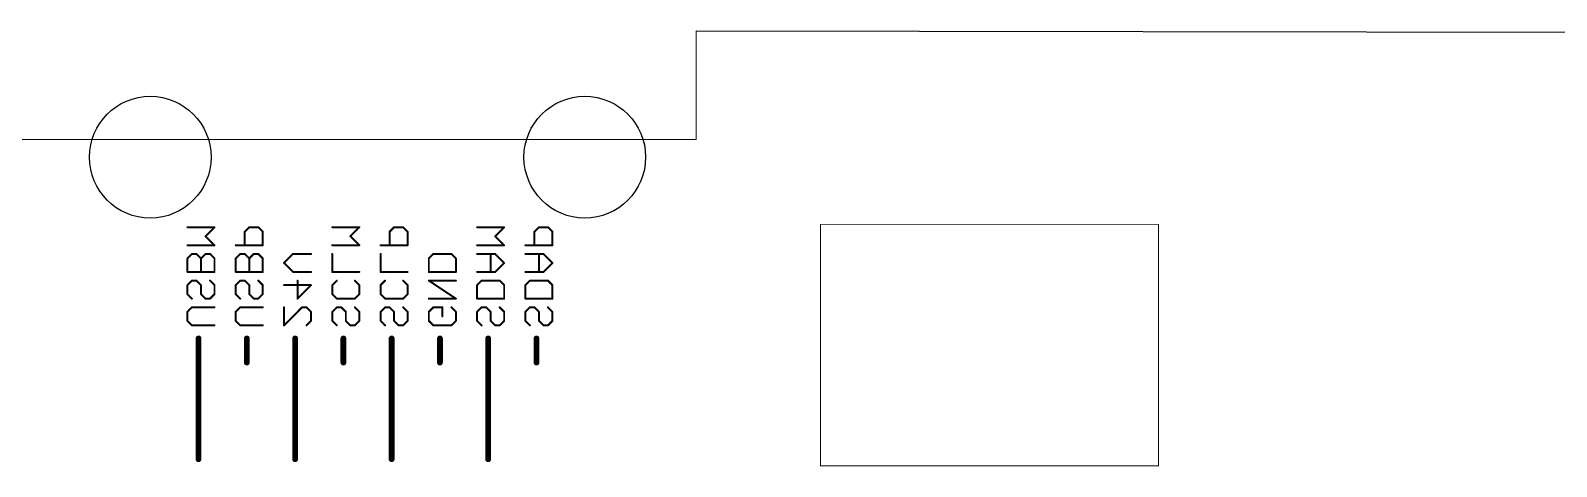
# Model space of a CAD drawing. Extents: x 0 to 11.5, y 0 to 11.2.
# Drawn here: x 6.791 to 8.371, y 10.762 to 11.213 of the extents above; entities that cross this region are included whole.
import ezdxf

# ---------------------------------------------------------------- set-up
doc = ezdxf.new("R2010")
doc.units = 0
doc.layers.add('20', color=53, linetype='CONTINUOUS')
doc.layers.add('22', color=253, linetype='CONTINUOUS')

msp = doc.modelspace()

# ---------------------------------------------------------------- linework, layer by layer
at = {"layer": '20'}
msp.add_line((8.847519, 11.21), (7.479865, 11.212234), dxfattribs=at)
at = {"layer": '20', "const_width": 0.000984}
for points in [[(7.479865, 11.212234), (7.479865, 11.1)], [(7.479865, 11.1), (5.969397, 11.1)], [(7.608784, 11.012234), (7.608784, 10.762234)], [(7.608784, 11.012234), (7.958784, 11.012234)], [(7.958784, 11.012234), (7.958784, 10.762234)], [(7.608784, 10.762234), (7.958784, 10.762234)]]:
    msp.add_lwpolyline(points, dxfattribs=at)
at = {"layer": '20', "const_width": 0.000492}
for points in [[(7.480111, 11.212234, 1), (7.479619, 11.212234)], [(7.479619, 11.1, 1), (7.480111, 11.1)], [(7.479865, 11.099754, 1), (7.479865, 11.100246)], [(7.60903, 11.012234, 1), (7.608538, 11.012234)], [(7.608784, 11.01248, 1), (7.608784, 11.011988)], [(7.95903, 11.012234, 1), (7.958538, 11.012234)], [(7.958784, 11.011988, 1), (7.958784, 11.01248)], [(7.608784, 10.76248, 1), (7.608784, 10.761988)], [(7.608538, 10.762234, 1), (7.60903, 10.762234)], [(7.958538, 10.762234, 1), (7.95903, 10.762234)], [(7.958784, 10.761988, 1), (7.958784, 10.76248)]]:
    msp.add_lwpolyline(points, format="xyb", dxfattribs=at)
at = {"layer": '20'}
for centre in [(6.9146, 11.0817), (7.3646, 11.0817)]:
    msp.add_circle(centre, 0.062992, dxfattribs=at)
at = {"layer": '22'}
for points, const_width in [([(6.981124, 11.009253), (6.9531, 11.009253)], 0.002), ([(6.971782, 10.999912), (6.981124, 11.009253)], 0.002), ([(6.981124, 10.990571), (6.971782, 10.999912)], 0.002), ([(7.017112, 11.009253), (7.012441, 11.004583)], 0.002), ([(7.012441, 11.004583), (7.012441, 10.990571)], 0.002), ([(7.026453, 11.009253), (7.017112, 11.009253)], 0.002), ([(7.031124, 11.004583), (7.026453, 11.009253)], 0.002), ([(7.031124, 10.990571), (7.031124, 11.004583)], 0.002), ([(7.131124, 11.009253), (7.1031, 11.009253)], 0.002), ([(7.121782, 10.999912), (7.131124, 11.009253)], 0.002), ([(7.131124, 10.990571), (7.121782, 10.999912)], 0.002), ([(7.167112, 11.009253), (7.162441, 11.004583)], 0.002), ([(7.162441, 11.004583), (7.162441, 10.990571)], 0.002), ([(7.176453, 11.009253), (7.167112, 11.009253)], 0.002), ([(7.181124, 11.004583), (7.176453, 11.009253)], 0.002), ([(7.181124, 10.990571), (7.181124, 11.004583)], 0.002), ([(7.281124, 11.009253), (7.2531, 11.009253)], 0.002), ([(7.271782, 10.999912), (7.281124, 11.009253)], 0.002), ([(7.281124, 10.990571), (7.271782, 10.999912)], 0.002), ([(7.317112, 11.009253), (7.312441, 11.004583)], 0.002), ([(7.312441, 11.004583), (7.312441, 10.990571)], 0.002), ([(7.326453, 11.009253), (7.317112, 11.009253)], 0.002), ([(7.331124, 11.004583), (7.326453, 11.009253)], 0.002), ([(7.331124, 10.990571), (7.331124, 11.004583)], 0.002), ([(6.9531, 10.990571), (6.981124, 10.990571)], 0.002), ([(7.0031, 10.990571), (7.031124, 10.990571)], 0.002), ([(7.1031, 10.990571), (7.131124, 10.990571)], 0.002), ([(7.1531, 10.990571), (7.181124, 10.990571)], 0.002), ([(7.2531, 10.990571), (7.281124, 10.990571)], 0.002), ([(7.3031, 10.990571), (7.331124, 10.990571)], 0.002), ([(6.957771, 10.98163), (6.9531, 10.976959)], 0.002), ([(6.9531, 10.976959), (6.9531, 10.962947)], 0.002), ([(6.962441, 10.98163), (6.957771, 10.98163)], 0.002), ([(6.967112, 10.976959), (6.962441, 10.98163)], 0.002), ([(6.971782, 10.98163), (6.967112, 10.976959)], 0.002), ([(6.967112, 10.962947), (6.967112, 10.976959)], 0.002), ([(6.976453, 10.98163), (6.971782, 10.98163)], 0.002), ([(6.981124, 10.976959), (6.976453, 10.98163)], 0.002), ([(6.981124, 10.962947), (6.981124, 10.976959)], 0.002), ([(7.007771, 10.98163), (7.0031, 10.976959)], 0.002), ([(7.0031, 10.976959), (7.0031, 10.962947)], 0.002), ([(7.012441, 10.98163), (7.007771, 10.98163)], 0.002), ([(7.017112, 10.976959), (7.012441, 10.98163)], 0.002), ([(7.021782, 10.98163), (7.017112, 10.976959)], 0.002), ([(7.017112, 10.962947), (7.017112, 10.976959)], 0.002), ([(7.026453, 10.98163), (7.021782, 10.98163)], 0.002), ([(7.031124, 10.976959), (7.026453, 10.98163)], 0.002), ([(7.031124, 10.962947), (7.031124, 10.976959)], 0.002), ([(7.0531, 10.972288), (7.062441, 10.98163)], 0.002), ([(7.062441, 10.962947), (7.0531, 10.972288)], 0.002), ([(7.062441, 10.98163), (7.081124, 10.98163)], 0.002), ([(7.1031, 10.962947), (7.1031, 10.98163)], 0.002), ([(7.1531, 10.962947), (7.1531, 10.98163)], 0.002), ([(7.2031, 10.976959), (7.207771, 10.98163)], 0.002), ([(7.2031, 10.962947), (7.2031, 10.976959)], 0.002), ([(7.207771, 10.98163), (7.226453, 10.98163)], 0.002), ([(7.226453, 10.98163), (7.231124, 10.976959)], 0.002), ([(7.231124, 10.976959), (7.231124, 10.962947)], 0.002), ([(7.271782, 10.98163), (7.2531, 10.98163)], 0.002), ([(7.267112, 10.962947), (7.267112, 10.98163)], 0.002), ([(7.281124, 10.972288), (7.271782, 10.98163)], 0.002), ([(7.271782, 10.962947), (7.281124, 10.972288)], 0.002), ([(7.321782, 10.98163), (7.3031, 10.98163)], 0.002), ([(7.317112, 10.962947), (7.317112, 10.98163)], 0.002), ([(7.331124, 10.972288), (7.321782, 10.98163)], 0.002), ([(7.321782, 10.962947), (7.331124, 10.972288)], 0.002), ([(6.9531, 10.962947), (6.981124, 10.962947)], 0.002), ([(6.957771, 10.954006), (6.9531, 10.949336)], 0.002), ([(6.962441, 10.954006), (6.957771, 10.954006)], 0.002), ([(6.967112, 10.949336), (6.962441, 10.954006)], 0.002), ([(6.976453, 10.954006), (6.981124, 10.949336)], 0.002), ([(7.0031, 10.962947), (7.031124, 10.962947)], 0.002), ([(7.007771, 10.954006), (7.0031, 10.949336)], 0.002), ([(7.012441, 10.954006), (7.007771, 10.954006)], 0.002), ([(7.017112, 10.949336), (7.012441, 10.954006)], 0.002), ([(7.026453, 10.954006), (7.031124, 10.949336)], 0.002), ([(7.081124, 10.962947), (7.062441, 10.962947)], 0.002), ([(7.067112, 10.935324), (7.067112, 10.954006)], 0.002), ([(7.131124, 10.962947), (7.1031, 10.962947)], 0.002), ([(7.1031, 10.949336), (7.107771, 10.954006)], 0.002), ([(7.126453, 10.954006), (7.131124, 10.949336)], 0.002), ([(7.181124, 10.962947), (7.1531, 10.962947)], 0.002), ([(7.1531, 10.949336), (7.157771, 10.954006)], 0.002), ([(7.176453, 10.954006), (7.181124, 10.949336)], 0.002), ([(7.231124, 10.962947), (7.2031, 10.962947)], 0.002), ([(7.231124, 10.935324), (7.2031, 10.954006)], 0.002), ([(7.2031, 10.954006), (7.231124, 10.954006)], 0.002), ([(7.2531, 10.962947), (7.271782, 10.962947)], 0.002), ([(7.2531, 10.949336), (7.257771, 10.954006)], 0.002), ([(7.257771, 10.954006), (7.276453, 10.954006)], 0.002), ([(7.276453, 10.954006), (7.281124, 10.949336)], 0.002), ([(7.3031, 10.962947), (7.321782, 10.962947)], 0.002), ([(7.3031, 10.949336), (7.307771, 10.954006)], 0.002), ([(7.307771, 10.954006), (7.326453, 10.954006)], 0.002), ([(7.326453, 10.954006), (7.331124, 10.949336)], 0.002), ([(6.9531, 10.949336), (6.9531, 10.939994)], 0.002), ([(6.9531, 10.939994), (6.957771, 10.935324)], 0.002), ([(6.967112, 10.939994), (6.967112, 10.949336)], 0.002), ([(6.971782, 10.935324), (6.967112, 10.939994)], 0.002), ([(6.981124, 10.939994), (6.976453, 10.935324)], 0.002), ([(6.981124, 10.949336), (6.981124, 10.939994)], 0.002), ([(7.0031, 10.949336), (7.0031, 10.939994)], 0.002), ([(7.0031, 10.939994), (7.007771, 10.935324)], 0.002), ([(7.017112, 10.939994), (7.017112, 10.949336)], 0.002), ([(7.021782, 10.935324), (7.017112, 10.939994)], 0.002), ([(7.031124, 10.939994), (7.026453, 10.935324)], 0.002), ([(7.031124, 10.949336), (7.031124, 10.939994)], 0.002), ([(7.0531, 10.949336), (7.081124, 10.949336)], 0.002), ([(7.081124, 10.949336), (7.067112, 10.935324)], 0.002), ([(7.1031, 10.939994), (7.1031, 10.949336)], 0.002), ([(7.107771, 10.935324), (7.1031, 10.939994)], 0.002), ([(7.131124, 10.939994), (7.126453, 10.935324)], 0.002), ([(7.131124, 10.949336), (7.131124, 10.939994)], 0.002), ([(7.1531, 10.939994), (7.1531, 10.949336)], 0.002), ([(7.157771, 10.935324), (7.1531, 10.939994)], 0.002), ([(7.181124, 10.939994), (7.176453, 10.935324)], 0.002), ([(7.181124, 10.949336), (7.181124, 10.939994)], 0.002), ([(7.2531, 10.935324), (7.2531, 10.949336)], 0.002), ([(7.281124, 10.949336), (7.281124, 10.935324)], 0.002), ([(7.3031, 10.935324), (7.3031, 10.949336)], 0.002), ([(7.331124, 10.949336), (7.331124, 10.935324)], 0.002), ([(6.9531, 10.921712), (6.957771, 10.926383)], 0.002), ([(6.9531, 10.912371), (6.9531, 10.921712)], 0.002), ([(6.957771, 10.926383), (6.981124, 10.926383)], 0.002), ([(6.976453, 10.935324), (6.971782, 10.935324)], 0.002), ([(7.0031, 10.921712), (7.007771, 10.926383)], 0.002), ([(7.0031, 10.912371), (7.0031, 10.921712)], 0.002), ([(7.007771, 10.926383), (7.031124, 10.926383)], 0.002), ([(7.026453, 10.935324), (7.021782, 10.935324)], 0.002), ([(7.0531, 10.926383), (7.0531, 10.9077)], 0.002), ([(7.0531, 10.9077), (7.071782, 10.926383)], 0.002), ([(7.071782, 10.926383), (7.076453, 10.926383)], 0.002), ([(7.076453, 10.926383), (7.081124, 10.921712)], 0.002), ([(7.081124, 10.921712), (7.081124, 10.912371)], 0.002), ([(7.107771, 10.926383), (7.1031, 10.921712)], 0.002), ([(7.1031, 10.921712), (7.1031, 10.912371)], 0.002), ([(7.126453, 10.935324), (7.107771, 10.935324)], 0.002), ([(7.112441, 10.926383), (7.107771, 10.926383)], 0.002), ([(7.117112, 10.921712), (7.112441, 10.926383)], 0.002), ([(7.117112, 10.912371), (7.117112, 10.921712)], 0.002), ([(7.126453, 10.926383), (7.131124, 10.921712)], 0.002), ([(7.131124, 10.921712), (7.131124, 10.912371)], 0.002), ([(7.157771, 10.926383), (7.1531, 10.921712)], 0.002), ([(7.1531, 10.921712), (7.1531, 10.912371)], 0.002), ([(7.176453, 10.935324), (7.157771, 10.935324)], 0.002), ([(7.162441, 10.926383), (7.157771, 10.926383)], 0.002), ([(7.167112, 10.921712), (7.162441, 10.926383)], 0.002), ([(7.167112, 10.912371), (7.167112, 10.921712)], 0.002), ([(7.176453, 10.926383), (7.181124, 10.921712)], 0.002), ([(7.181124, 10.921712), (7.181124, 10.912371)], 0.002), ([(7.2031, 10.935324), (7.231124, 10.935324)], 0.002), ([(7.2031, 10.921712), (7.207771, 10.926383)], 0.002), ([(7.2031, 10.912371), (7.2031, 10.921712)], 0.002), ([(7.207771, 10.926383), (7.217112, 10.926383)], 0.002), ([(7.217112, 10.926383), (7.217112, 10.917041)], 0.002), ([(7.226453, 10.926383), (7.231124, 10.921712)], 0.002), ([(7.231124, 10.921712), (7.231124, 10.912371)], 0.002), ([(7.281124, 10.935324), (7.2531, 10.935324)], 0.002), ([(7.257771, 10.926383), (7.2531, 10.921712)], 0.002), ([(7.2531, 10.921712), (7.2531, 10.912371)], 0.002), ([(7.262441, 10.926383), (7.257771, 10.926383)], 0.002), ([(7.267112, 10.921712), (7.262441, 10.926383)], 0.002), ([(7.267112, 10.912371), (7.267112, 10.921712)], 0.002), ([(7.276453, 10.926383), (7.281124, 10.921712)], 0.002), ([(7.281124, 10.921712), (7.281124, 10.912371)], 0.002), ([(7.331124, 10.935324), (7.3031, 10.935324)], 0.002), ([(7.307771, 10.926383), (7.3031, 10.921712)], 0.002), ([(7.3031, 10.921712), (7.3031, 10.912371)], 0.002), ([(7.312441, 10.926383), (7.307771, 10.926383)], 0.002), ([(7.317112, 10.921712), (7.312441, 10.926383)], 0.002), ([(7.317112, 10.912371), (7.317112, 10.921712)], 0.002), ([(7.326453, 10.926383), (7.331124, 10.921712)], 0.002), ([(7.331124, 10.921712), (7.331124, 10.912371)], 0.002), ([(6.957771, 10.9077), (6.9531, 10.912371)], 0.002), ([(6.981124, 10.9077), (6.957771, 10.9077)], 0.002), ([(7.007771, 10.9077), (7.0031, 10.912371)], 0.002), ([(7.031124, 10.9077), (7.007771, 10.9077)], 0.002), ([(7.081124, 10.912371), (7.076453, 10.9077)], 0.002), ([(7.1031, 10.912371), (7.107771, 10.9077)], 0.002), ([(7.121782, 10.9077), (7.117112, 10.912371)], 0.002), ([(7.126453, 10.9077), (7.121782, 10.9077)], 0.002), ([(7.131124, 10.912371), (7.126453, 10.9077)], 0.002), ([(7.1531, 10.912371), (7.157771, 10.9077)], 0.002), ([(7.171782, 10.9077), (7.167112, 10.912371)], 0.002), ([(7.176453, 10.9077), (7.171782, 10.9077)], 0.002), ([(7.181124, 10.912371), (7.176453, 10.9077)], 0.002), ([(7.207771, 10.9077), (7.2031, 10.912371)], 0.002), ([(7.226453, 10.9077), (7.207771, 10.9077)], 0.002), ([(7.231124, 10.912371), (7.226453, 10.9077)], 0.002), ([(7.2531, 10.912371), (7.257771, 10.9077)], 0.002), ([(7.271782, 10.9077), (7.267112, 10.912371)], 0.002), ([(7.276453, 10.9077), (7.271782, 10.9077)], 0.002), ([(7.281124, 10.912371), (7.276453, 10.9077)], 0.002), ([(7.3031, 10.912371), (7.307771, 10.9077)], 0.002), ([(7.321782, 10.9077), (7.317112, 10.912371)], 0.002), ([(7.326453, 10.9077), (7.321782, 10.9077)], 0.002), ([(7.331124, 10.912371), (7.326453, 10.9077)], 0.002), ([(6.9646, 10.7692), (6.9646, 10.8942)], 0.006), ([(7.0146, 10.8692), (7.0146, 10.8942)], 0.006), ([(7.0646, 10.7692), (7.0646, 10.8942)], 0.006), ([(7.1146, 10.8692), (7.1146, 10.8942)], 0.006), ([(7.1646, 10.7692), (7.1646, 10.8942)], 0.006), ([(7.2146, 10.8692), (7.2146, 10.8942)], 0.006), ([(7.2646, 10.7692), (7.2646, 10.8942)], 0.006), ([(7.3146, 10.8692), (7.3146, 10.8942)], 0.006)]:
    msp.add_lwpolyline(points, dxfattribs=dict(at, const_width=const_width))
for points, const_width in [([(6.9531, 11.009753, 1), (6.9531, 11.008753)], 0.001), ([(6.972136, 11.000265, 1), (6.971429, 10.999558)], 0.001), ([(6.971429, 11.000265, 1), (6.972136, 10.999558)], 0.001), ([(6.981477, 11.0089, 1), (6.98077, 11.009607)], 0.001), ([(6.981124, 11.008753, 1), (6.981124, 11.009753)], 0.001), ([(7.012941, 11.004583, 1), (7.011941, 11.004583)], 0.001), ([(7.012088, 11.004936, 1), (7.012795, 11.004229)], 0.001), ([(7.017112, 11.009753, 1), (7.017112, 11.008753)], 0.001), ([(7.017465, 11.0089, 1), (7.016758, 11.009607)], 0.001), ([(7.026807, 11.009607, 1), (7.0261, 11.0089)], 0.001), ([(7.026453, 11.008753, 1), (7.026453, 11.009753)], 0.001), ([(7.031624, 11.004583, 1), (7.030624, 11.004583)], 0.001), ([(7.03077, 11.004229, 1), (7.031477, 11.004936)], 0.001), ([(7.1031, 11.009753, 1), (7.1031, 11.008753)], 0.001), ([(7.122136, 11.000265, 1), (7.121429, 10.999558)], 0.001), ([(7.121429, 11.000265, 1), (7.122136, 10.999558)], 0.001), ([(7.131477, 11.0089, 1), (7.13077, 11.009607)], 0.001), ([(7.131124, 11.008753, 1), (7.131124, 11.009753)], 0.001), ([(7.162941, 11.004583, 1), (7.161941, 11.004583)], 0.001), ([(7.162088, 11.004936, 1), (7.162795, 11.004229)], 0.001), ([(7.167112, 11.009753, 1), (7.167112, 11.008753)], 0.001), ([(7.167465, 11.0089, 1), (7.166758, 11.009607)], 0.001), ([(7.176807, 11.009607, 1), (7.1761, 11.0089)], 0.001), ([(7.176453, 11.008753, 1), (7.176453, 11.009753)], 0.001), ([(7.181624, 11.004583, 1), (7.180624, 11.004583)], 0.001), ([(7.18077, 11.004229, 1), (7.181477, 11.004936)], 0.001), ([(7.2531, 11.009753, 1), (7.2531, 11.008753)], 0.001), ([(7.272136, 11.000265, 1), (7.271429, 10.999558)], 0.001), ([(7.271429, 11.000265, 1), (7.272136, 10.999558)], 0.001), ([(7.281477, 11.0089, 1), (7.28077, 11.009607)], 0.001), ([(7.281124, 11.008753, 1), (7.281124, 11.009753)], 0.001), ([(7.312941, 11.004583, 1), (7.311941, 11.004583)], 0.001), ([(7.312088, 11.004936, 1), (7.312795, 11.004229)], 0.001), ([(7.317112, 11.009753, 1), (7.317112, 11.008753)], 0.001), ([(7.317465, 11.0089, 1), (7.316758, 11.009607)], 0.001), ([(7.326807, 11.009607, 1), (7.3261, 11.0089)], 0.001), ([(7.326453, 11.008753, 1), (7.326453, 11.009753)], 0.001), ([(7.331624, 11.004583, 1), (7.330624, 11.004583)], 0.001), ([(7.33077, 11.004229, 1), (7.331477, 11.004936)], 0.001), ([(6.9531, 10.991071, 1), (6.9531, 10.990071)], 0.001), ([(6.98077, 10.990217, 1), (6.981477, 10.990924)], 0.001), ([(6.981124, 10.990071, 1), (6.981124, 10.991071)], 0.001), ([(7.0031, 10.991071, 1), (7.0031, 10.990071)], 0.001), ([(7.011941, 10.990571, 1), (7.012941, 10.990571)], 0.001), ([(7.030624, 10.990571, 1), (7.031624, 10.990571)], 0.001), ([(7.031124, 10.990071, 1), (7.031124, 10.991071)], 0.001), ([(7.1031, 10.991071, 1), (7.1031, 10.990071)], 0.001), ([(7.13077, 10.990217, 1), (7.131477, 10.990924)], 0.001), ([(7.131124, 10.990071, 1), (7.131124, 10.991071)], 0.001), ([(7.1531, 10.991071, 1), (7.1531, 10.990071)], 0.001), ([(7.161941, 10.990571, 1), (7.162941, 10.990571)], 0.001), ([(7.180624, 10.990571, 1), (7.181624, 10.990571)], 0.001), ([(7.181124, 10.990071, 1), (7.181124, 10.991071)], 0.001), ([(7.2531, 10.991071, 1), (7.2531, 10.990071)], 0.001), ([(7.28077, 10.990217, 1), (7.281477, 10.990924)], 0.001), ([(7.281124, 10.990071, 1), (7.281124, 10.991071)], 0.001), ([(7.3031, 10.991071, 1), (7.3031, 10.990071)], 0.001), ([(7.311941, 10.990571, 1), (7.312941, 10.990571)], 0.001), ([(7.330624, 10.990571, 1), (7.331624, 10.990571)], 0.001), ([(7.331124, 10.990071, 1), (7.331124, 10.991071)], 0.001), ([(6.952746, 10.977313, 1), (6.953453, 10.976605)], 0.001), ([(6.9536, 10.976959, 1), (6.9526, 10.976959)], 0.001), ([(6.957771, 10.98213, 1), (6.957771, 10.98113)], 0.001), ([(6.958124, 10.981276, 1), (6.957417, 10.981983)], 0.001), ([(6.962795, 10.981983, 1), (6.962088, 10.981276)], 0.001), ([(6.962441, 10.98113, 1), (6.962441, 10.98213)], 0.001), ([(6.966758, 10.977313, 1), (6.967465, 10.976605)], 0.001), ([(6.967612, 10.976959, 1), (6.966612, 10.976959)], 0.001), ([(6.966758, 10.976605, 1), (6.967465, 10.977313)], 0.001), ([(6.971782, 10.98213, 1), (6.971782, 10.98113)], 0.001), ([(6.972136, 10.981276, 1), (6.971429, 10.981983)], 0.001), ([(6.976807, 10.981983, 1), (6.9761, 10.981276)], 0.001), ([(6.976453, 10.98113, 1), (6.976453, 10.98213)], 0.001), ([(6.981624, 10.976959, 1), (6.980624, 10.976959)], 0.001), ([(6.98077, 10.976605, 1), (6.981477, 10.977313)], 0.001), ([(7.002746, 10.977313, 1), (7.003453, 10.976605)], 0.001), ([(7.0036, 10.976959, 1), (7.0026, 10.976959)], 0.001), ([(7.007771, 10.98213, 1), (7.007771, 10.98113)], 0.001), ([(7.008124, 10.981276, 1), (7.007417, 10.981983)], 0.001), ([(7.012795, 10.981983, 1), (7.012088, 10.981276)], 0.001), ([(7.012441, 10.98113, 1), (7.012441, 10.98213)], 0.001), ([(7.016758, 10.977313, 1), (7.017465, 10.976605)], 0.001), ([(7.017612, 10.976959, 1), (7.016612, 10.976959)], 0.001), ([(7.016758, 10.976605, 1), (7.017465, 10.977313)], 0.001), ([(7.021782, 10.98213, 1), (7.021782, 10.98113)], 0.001), ([(7.022136, 10.981276, 1), (7.021429, 10.981983)], 0.001), ([(7.026807, 10.981983, 1), (7.0261, 10.981276)], 0.001), ([(7.026453, 10.98113, 1), (7.026453, 10.98213)], 0.001), ([(7.031624, 10.976959, 1), (7.030624, 10.976959)], 0.001), ([(7.03077, 10.976605, 1), (7.031477, 10.977313)], 0.001), ([(7.053453, 10.972642, 1), (7.052746, 10.971935)], 0.001), ([(7.052746, 10.972642, 1), (7.053453, 10.971935)], 0.001), ([(7.062441, 10.98213, 1), (7.062441, 10.98113)], 0.001), ([(7.062795, 10.981276, 1), (7.062088, 10.981983)], 0.001), ([(7.081124, 10.98113, 1), (7.081124, 10.98213)], 0.001), ([(7.1036, 10.98163, 1), (7.1026, 10.98163)], 0.001), ([(7.1536, 10.98163, 1), (7.1526, 10.98163)], 0.001), ([(7.202746, 10.977313, 1), (7.203453, 10.976605)], 0.001), ([(7.2036, 10.976959, 1), (7.2026, 10.976959)], 0.001), ([(7.207771, 10.98213, 1), (7.207771, 10.98113)], 0.001), ([(7.208124, 10.981276, 1), (7.207417, 10.981983)], 0.001), ([(7.226807, 10.981983, 1), (7.2261, 10.981276)], 0.001), ([(7.226453, 10.98113, 1), (7.226453, 10.98213)], 0.001), ([(7.231624, 10.976959, 1), (7.230624, 10.976959)], 0.001), ([(7.23077, 10.976605, 1), (7.231477, 10.977313)], 0.001), ([(7.2531, 10.98213, 1), (7.2531, 10.98113)], 0.001), ([(7.267612, 10.98163, 1), (7.266612, 10.98163)], 0.001), ([(7.272136, 10.981983, 1), (7.271429, 10.981276)], 0.001), ([(7.271782, 10.98113, 1), (7.271782, 10.98213)], 0.001), ([(7.281477, 10.971935, 1), (7.28077, 10.972642)], 0.001), ([(7.28077, 10.971935, 1), (7.281477, 10.972642)], 0.001), ([(7.3031, 10.98213, 1), (7.3031, 10.98113)], 0.001), ([(7.317612, 10.98163, 1), (7.316612, 10.98163)], 0.001), ([(7.322136, 10.981983, 1), (7.321429, 10.981276)], 0.001), ([(7.321782, 10.98113, 1), (7.321782, 10.98213)], 0.001), ([(7.331477, 10.971935, 1), (7.33077, 10.972642)], 0.001), ([(7.33077, 10.971935, 1), (7.331477, 10.972642)], 0.001), ([(6.9531, 10.963447, 1), (6.9531, 10.962447)], 0.001), ([(6.9526, 10.962947, 1), (6.9536, 10.962947)], 0.001), ([(6.957771, 10.954506, 1), (6.957771, 10.953506)], 0.001), ([(6.958124, 10.953653, 1), (6.957417, 10.95436)], 0.001), ([(6.962795, 10.95436, 1), (6.962088, 10.953653)], 0.001), ([(6.962441, 10.953506, 1), (6.962441, 10.954506)], 0.001), ([(6.966612, 10.962947, 1), (6.967612, 10.962947)], 0.001), ([(6.976807, 10.95436, 1), (6.9761, 10.953653)], 0.001), ([(6.980624, 10.962947, 1), (6.981624, 10.962947)], 0.001), ([(6.981124, 10.962447, 1), (6.981124, 10.963447)], 0.001), ([(7.0031, 10.963447, 1), (7.0031, 10.962447)], 0.001), ([(7.0026, 10.962947, 1), (7.0036, 10.962947)], 0.001), ([(7.007771, 10.954506, 1), (7.007771, 10.953506)], 0.001), ([(7.008124, 10.953653, 1), (7.007417, 10.95436)], 0.001), ([(7.012795, 10.95436, 1), (7.012088, 10.953653)], 0.001), ([(7.012441, 10.953506, 1), (7.012441, 10.954506)], 0.001), ([(7.016612, 10.962947, 1), (7.017612, 10.962947)], 0.001), ([(7.026807, 10.95436, 1), (7.0261, 10.953653)], 0.001), ([(7.030624, 10.962947, 1), (7.031624, 10.962947)], 0.001), ([(7.031124, 10.962447, 1), (7.031124, 10.963447)], 0.001), ([(7.062441, 10.963447, 1), (7.062441, 10.962447)], 0.001), ([(7.062088, 10.962594, 1), (7.062795, 10.963301)], 0.001), ([(7.067612, 10.954006, 1), (7.066612, 10.954006)], 0.001), ([(7.081124, 10.962447, 1), (7.081124, 10.963447)], 0.001), ([(7.1031, 10.963447, 1), (7.1031, 10.962447)], 0.001), ([(7.1026, 10.962947, 1), (7.1036, 10.962947)], 0.001), ([(7.108124, 10.953653, 1), (7.107417, 10.95436)], 0.001), ([(7.126807, 10.95436, 1), (7.1261, 10.953653)], 0.001), ([(7.131124, 10.962447, 1), (7.131124, 10.963447)], 0.001), ([(7.1531, 10.963447, 1), (7.1531, 10.962447)], 0.001), ([(7.1526, 10.962947, 1), (7.1536, 10.962947)], 0.001), ([(7.158124, 10.953653, 1), (7.157417, 10.95436)], 0.001), ([(7.176807, 10.95436, 1), (7.1761, 10.953653)], 0.001), ([(7.181124, 10.962447, 1), (7.181124, 10.963447)], 0.001), ([(7.2031, 10.963447, 1), (7.2031, 10.962447)], 0.001), ([(7.2026, 10.962947, 1), (7.2036, 10.962947)], 0.001), ([(7.203377, 10.954422, 1), (7.202823, 10.95359)], 0.001), ([(7.2031, 10.954506, 1), (7.2031, 10.953506)], 0.001), ([(7.230624, 10.962947, 1), (7.231624, 10.962947)], 0.001), ([(7.231124, 10.962447, 1), (7.231124, 10.963447)], 0.001), ([(7.231124, 10.953506, 1), (7.231124, 10.954506)], 0.001), ([(7.2531, 10.963447, 1), (7.2531, 10.962447)], 0.001), ([(7.257771, 10.954506, 1), (7.257771, 10.953506)], 0.001), ([(7.258124, 10.953653, 1), (7.257417, 10.95436)], 0.001), ([(7.266612, 10.962947, 1), (7.267612, 10.962947)], 0.001), ([(7.271429, 10.963301, 1), (7.272136, 10.962594)], 0.001), ([(7.271782, 10.962447, 1), (7.271782, 10.963447)], 0.001), ([(7.276807, 10.95436, 1), (7.2761, 10.953653)], 0.001), ([(7.276453, 10.953506, 1), (7.276453, 10.954506)], 0.001), ([(7.3031, 10.963447, 1), (7.3031, 10.962447)], 0.001), ([(7.307771, 10.954506, 1), (7.307771, 10.953506)], 0.001), ([(7.308124, 10.953653, 1), (7.307417, 10.95436)], 0.001), ([(7.316612, 10.962947, 1), (7.317612, 10.962947)], 0.001), ([(7.321429, 10.963301, 1), (7.322136, 10.962594)], 0.001), ([(7.321782, 10.962447, 1), (7.321782, 10.963447)], 0.001), ([(7.326807, 10.95436, 1), (7.3261, 10.953653)], 0.001), ([(7.326453, 10.953506, 1), (7.326453, 10.954506)], 0.001), ([(6.9536, 10.949336, 1), (6.9526, 10.949336)], 0.001), ([(6.952746, 10.949689, 1), (6.953453, 10.948982)], 0.001), ([(6.953453, 10.940348, 1), (6.952746, 10.939641)], 0.001), ([(6.9526, 10.939994, 1), (6.9536, 10.939994)], 0.001), ([(6.967612, 10.949336, 1), (6.966612, 10.949336)], 0.001), ([(6.967465, 10.940348, 1), (6.966758, 10.939641)], 0.001), ([(6.966612, 10.939994, 1), (6.967612, 10.939994)], 0.001), ([(6.966758, 10.948982, 1), (6.967465, 10.949689)], 0.001), ([(6.981624, 10.949336, 1), (6.980624, 10.949336)], 0.001), ([(6.980624, 10.939994, 1), (6.981624, 10.939994)], 0.001), ([(6.98077, 10.948982, 1), (6.981477, 10.949689)], 0.001), ([(6.981477, 10.939641, 1), (6.98077, 10.940348)], 0.001), ([(7.0036, 10.949336, 1), (7.0026, 10.949336)], 0.001), ([(7.002746, 10.949689, 1), (7.003453, 10.948982)], 0.001), ([(7.003453, 10.940348, 1), (7.002746, 10.939641)], 0.001), ([(7.0026, 10.939994, 1), (7.0036, 10.939994)], 0.001), ([(7.017612, 10.949336, 1), (7.016612, 10.949336)], 0.001), ([(7.017465, 10.940348, 1), (7.016758, 10.939641)], 0.001), ([(7.016612, 10.939994, 1), (7.017612, 10.939994)], 0.001), ([(7.016758, 10.948982, 1), (7.017465, 10.949689)], 0.001), ([(7.031624, 10.949336, 1), (7.030624, 10.949336)], 0.001), ([(7.030624, 10.939994, 1), (7.031624, 10.939994)], 0.001), ([(7.03077, 10.948982, 1), (7.031477, 10.949689)], 0.001), ([(7.031477, 10.939641, 1), (7.03077, 10.940348)], 0.001), ([(7.0531, 10.949836, 1), (7.0531, 10.948836)], 0.001), ([(7.081477, 10.948982, 1), (7.08077, 10.949689)], 0.001), ([(7.081124, 10.948836, 1), (7.081124, 10.949836)], 0.001), ([(7.1036, 10.949336, 1), (7.1026, 10.949336)], 0.001), ([(7.102746, 10.949689, 1), (7.103453, 10.948982)], 0.001), ([(7.103453, 10.940348, 1), (7.102746, 10.939641)], 0.001), ([(7.1026, 10.939994, 1), (7.1036, 10.939994)], 0.001), ([(7.131624, 10.949336, 1), (7.130624, 10.949336)], 0.001), ([(7.130624, 10.939994, 1), (7.131624, 10.939994)], 0.001), ([(7.13077, 10.948982, 1), (7.131477, 10.949689)], 0.001), ([(7.131477, 10.939641, 1), (7.13077, 10.940348)], 0.001), ([(7.1536, 10.949336, 1), (7.1526, 10.949336)], 0.001), ([(7.152746, 10.949689, 1), (7.153453, 10.948982)], 0.001), ([(7.153453, 10.940348, 1), (7.152746, 10.939641)], 0.001), ([(7.1526, 10.939994, 1), (7.1536, 10.939994)], 0.001), ([(7.181624, 10.949336, 1), (7.180624, 10.949336)], 0.001), ([(7.180624, 10.939994, 1), (7.181624, 10.939994)], 0.001), ([(7.18077, 10.948982, 1), (7.181477, 10.949689)], 0.001), ([(7.181477, 10.939641, 1), (7.18077, 10.940348)], 0.001), ([(7.2536, 10.949336, 1), (7.2526, 10.949336)], 0.001), ([(7.252746, 10.949689, 1), (7.253453, 10.948982)], 0.001), ([(7.281624, 10.949336, 1), (7.280624, 10.949336)], 0.001), ([(7.28077, 10.948982, 1), (7.281477, 10.949689)], 0.001), ([(7.3036, 10.949336, 1), (7.3026, 10.949336)], 0.001), ([(7.302746, 10.949689, 1), (7.303453, 10.948982)], 0.001), ([(7.331624, 10.949336, 1), (7.330624, 10.949336)], 0.001), ([(7.33077, 10.948982, 1), (7.331477, 10.949689)], 0.001), ([(6.952746, 10.922066, 1), (6.953453, 10.921358)], 0.001), ([(6.9536, 10.921712, 1), (6.9526, 10.921712)], 0.001), ([(6.957771, 10.926883, 1), (6.957771, 10.925883)], 0.001), ([(6.957417, 10.93497, 1), (6.958124, 10.935677)], 0.001), ([(6.958124, 10.926029, 1), (6.957417, 10.926736)], 0.001), ([(6.971782, 10.935824, 1), (6.971782, 10.934824)], 0.001), ([(6.971429, 10.93497, 1), (6.972136, 10.935677)], 0.001), ([(6.9761, 10.935677, 1), (6.976807, 10.93497)], 0.001), ([(6.976453, 10.934824, 1), (6.976453, 10.935824)], 0.001), ([(6.981124, 10.925883, 1), (6.981124, 10.926883)], 0.001), ([(7.002746, 10.922066, 1), (7.003453, 10.921358)], 0.001), ([(7.0036, 10.921712, 1), (7.0026, 10.921712)], 0.001), ([(7.007771, 10.926883, 1), (7.007771, 10.925883)], 0.001), ([(7.007417, 10.93497, 1), (7.008124, 10.935677)], 0.001), ([(7.008124, 10.926029, 1), (7.007417, 10.926736)], 0.001), ([(7.021782, 10.935824, 1), (7.021782, 10.934824)], 0.001), ([(7.021429, 10.93497, 1), (7.022136, 10.935677)], 0.001), ([(7.0261, 10.935677, 1), (7.026807, 10.93497)], 0.001), ([(7.026453, 10.934824, 1), (7.026453, 10.935824)], 0.001), ([(7.031124, 10.925883, 1), (7.031124, 10.926883)], 0.001), ([(7.0536, 10.926383, 1), (7.0526, 10.926383)], 0.001), ([(7.066758, 10.935677, 1), (7.067465, 10.93497)], 0.001), ([(7.066612, 10.935324, 1), (7.067612, 10.935324)], 0.001), ([(7.071782, 10.926883, 1), (7.071782, 10.925883)], 0.001), ([(7.072136, 10.926029, 1), (7.071429, 10.926736)], 0.001), ([(7.076807, 10.926736, 1), (7.0761, 10.926029)], 0.001), ([(7.076453, 10.925883, 1), (7.076453, 10.926883)], 0.001), ([(7.081624, 10.921712, 1), (7.080624, 10.921712)], 0.001), ([(7.08077, 10.921358, 1), (7.081477, 10.922066)], 0.001), ([(7.102746, 10.922066, 1), (7.103453, 10.921358)], 0.001), ([(7.1036, 10.921712, 1), (7.1026, 10.921712)], 0.001), ([(7.107771, 10.935824, 1), (7.107771, 10.934824)], 0.001), ([(7.107771, 10.926883, 1), (7.107771, 10.925883)], 0.001), ([(7.107417, 10.93497, 1), (7.108124, 10.935677)], 0.001), ([(7.108124, 10.926029, 1), (7.107417, 10.926736)], 0.001), ([(7.112795, 10.926736, 1), (7.112088, 10.926029)], 0.001), ([(7.112441, 10.925883, 1), (7.112441, 10.926883)], 0.001), ([(7.117612, 10.921712, 1), (7.116612, 10.921712)], 0.001), ([(7.116758, 10.921358, 1), (7.117465, 10.922066)], 0.001), ([(7.1261, 10.935677, 1), (7.126807, 10.93497)], 0.001), ([(7.126807, 10.926736, 1), (7.1261, 10.926029)], 0.001), ([(7.126453, 10.934824, 1), (7.126453, 10.935824)], 0.001), ([(7.131624, 10.921712, 1), (7.130624, 10.921712)], 0.001), ([(7.13077, 10.921358, 1), (7.131477, 10.922066)], 0.001), ([(7.152746, 10.922066, 1), (7.153453, 10.921358)], 0.001), ([(7.1536, 10.921712, 1), (7.1526, 10.921712)], 0.001), ([(7.157771, 10.935824, 1), (7.157771, 10.934824)], 0.001), ([(7.157771, 10.926883, 1), (7.157771, 10.925883)], 0.001), ([(7.157417, 10.93497, 1), (7.158124, 10.935677)], 0.001), ([(7.158124, 10.926029, 1), (7.157417, 10.926736)], 0.001), ([(7.162795, 10.926736, 1), (7.162088, 10.926029)], 0.001), ([(7.162441, 10.925883, 1), (7.162441, 10.926883)], 0.001), ([(7.167612, 10.921712, 1), (7.166612, 10.921712)], 0.001), ([(7.166758, 10.921358, 1), (7.167465, 10.922066)], 0.001), ([(7.1761, 10.935677, 1), (7.176807, 10.93497)], 0.001), ([(7.176807, 10.926736, 1), (7.1761, 10.926029)], 0.001), ([(7.176453, 10.934824, 1), (7.176453, 10.935824)], 0.001), ([(7.181624, 10.921712, 1), (7.180624, 10.921712)], 0.001), ([(7.18077, 10.921358, 1), (7.181477, 10.922066)], 0.001), ([(7.202746, 10.922066, 1), (7.203453, 10.921358)], 0.001), ([(7.2031, 10.935824, 1), (7.2031, 10.934824)], 0.001), ([(7.2036, 10.921712, 1), (7.2026, 10.921712)], 0.001), ([(7.207771, 10.926883, 1), (7.207771, 10.925883)], 0.001), ([(7.208124, 10.926029, 1), (7.207417, 10.926736)], 0.001), ([(7.217612, 10.926383, 1), (7.216612, 10.926383)], 0.001), ([(7.217112, 10.925883, 1), (7.217112, 10.926883)], 0.001), ([(7.226807, 10.926736, 1), (7.2261, 10.926029)], 0.001), ([(7.231624, 10.921712, 1), (7.230624, 10.921712)], 0.001), ([(7.23077, 10.921358, 1), (7.231477, 10.922066)], 0.001), ([(7.230846, 10.934908, 1), (7.231401, 10.93574)], 0.001), ([(7.231124, 10.934824, 1), (7.231124, 10.935824)], 0.001), ([(7.252746, 10.922066, 1), (7.253453, 10.921358)], 0.001), ([(7.2531, 10.935824, 1), (7.2531, 10.934824)], 0.001), ([(7.2526, 10.935324, 1), (7.2536, 10.935324)], 0.001), ([(7.2536, 10.921712, 1), (7.2526, 10.921712)], 0.001), ([(7.257771, 10.926883, 1), (7.257771, 10.925883)], 0.001), ([(7.258124, 10.926029, 1), (7.257417, 10.926736)], 0.001), ([(7.262795, 10.926736, 1), (7.262088, 10.926029)], 0.001), ([(7.262441, 10.925883, 1), (7.262441, 10.926883)], 0.001), ([(7.267612, 10.921712, 1), (7.266612, 10.921712)], 0.001), ([(7.266758, 10.921358, 1), (7.267465, 10.922066)], 0.001), ([(7.276807, 10.926736, 1), (7.2761, 10.926029)], 0.001), ([(7.280624, 10.935324, 1), (7.281624, 10.935324)], 0.001), ([(7.281624, 10.921712, 1), (7.280624, 10.921712)], 0.001), ([(7.28077, 10.921358, 1), (7.281477, 10.922066)], 0.001), ([(7.281124, 10.934824, 1), (7.281124, 10.935824)], 0.001), ([(7.302746, 10.922066, 1), (7.303453, 10.921358)], 0.001), ([(7.3031, 10.935824, 1), (7.3031, 10.934824)], 0.001), ([(7.3026, 10.935324, 1), (7.3036, 10.935324)], 0.001), ([(7.3036, 10.921712, 1), (7.3026, 10.921712)], 0.001), ([(7.307771, 10.926883, 1), (7.307771, 10.925883)], 0.001), ([(7.308124, 10.926029, 1), (7.307417, 10.926736)], 0.001), ([(7.312795, 10.926736, 1), (7.312088, 10.926029)], 0.001), ([(7.312441, 10.925883, 1), (7.312441, 10.926883)], 0.001), ([(7.317612, 10.921712, 1), (7.316612, 10.921712)], 0.001), ([(7.316758, 10.921358, 1), (7.317465, 10.922066)], 0.001), ([(7.326807, 10.926736, 1), (7.3261, 10.926029)], 0.001), ([(7.330624, 10.935324, 1), (7.331624, 10.935324)], 0.001), ([(7.331624, 10.921712, 1), (7.330624, 10.921712)], 0.001), ([(7.33077, 10.921358, 1), (7.331477, 10.922066)], 0.001), ([(7.331124, 10.934824, 1), (7.331124, 10.935824)], 0.001), ([(6.953453, 10.912724, 1), (6.952746, 10.912017)], 0.001), ([(6.9526, 10.912371, 1), (6.9536, 10.912371)], 0.001), ([(6.957771, 10.9082, 1), (6.957771, 10.9072)], 0.001), ([(6.957417, 10.907346, 1), (6.958124, 10.908054)], 0.001), ([(6.981124, 10.9072, 1), (6.981124, 10.9082)], 0.001), ([(7.003453, 10.912724, 1), (7.002746, 10.912017)], 0.001), ([(7.0026, 10.912371, 1), (7.0036, 10.912371)], 0.001), ([(7.007771, 10.9082, 1), (7.007771, 10.9072)], 0.001), ([(7.007417, 10.907346, 1), (7.008124, 10.908054)], 0.001), ([(7.031124, 10.9072, 1), (7.031124, 10.9082)], 0.001), ([(7.052746, 10.908054, 1), (7.053453, 10.907346)], 0.001), ([(7.0526, 10.9077, 1), (7.0536, 10.9077)], 0.001), ([(7.0761, 10.908054, 1), (7.076807, 10.907346)], 0.001), ([(7.080624, 10.912371, 1), (7.081624, 10.912371)], 0.001), ([(7.081477, 10.912017, 1), (7.08077, 10.912724)], 0.001), ([(7.103453, 10.912724, 1), (7.102746, 10.912017)], 0.001), ([(7.1026, 10.912371, 1), (7.1036, 10.912371)], 0.001), ([(7.107417, 10.907346, 1), (7.108124, 10.908054)], 0.001), ([(7.117465, 10.912724, 1), (7.116758, 10.912017)], 0.001), ([(7.116612, 10.912371, 1), (7.117612, 10.912371)], 0.001), ([(7.121782, 10.9082, 1), (7.121782, 10.9072)], 0.001), ([(7.121429, 10.907346, 1), (7.122136, 10.908054)], 0.001), ([(7.1261, 10.908054, 1), (7.126807, 10.907346)], 0.001), ([(7.126453, 10.9072, 1), (7.126453, 10.9082)], 0.001), ([(7.130624, 10.912371, 1), (7.131624, 10.912371)], 0.001), ([(7.131477, 10.912017, 1), (7.13077, 10.912724)], 0.001), ([(7.153453, 10.912724, 1), (7.152746, 10.912017)], 0.001), ([(7.1526, 10.912371, 1), (7.1536, 10.912371)], 0.001), ([(7.157417, 10.907346, 1), (7.158124, 10.908054)], 0.001), ([(7.167465, 10.912724, 1), (7.166758, 10.912017)], 0.001), ([(7.166612, 10.912371, 1), (7.167612, 10.912371)], 0.001), ([(7.171782, 10.9082, 1), (7.171782, 10.9072)], 0.001), ([(7.171429, 10.907346, 1), (7.172136, 10.908054)], 0.001), ([(7.1761, 10.908054, 1), (7.176807, 10.907346)], 0.001), ([(7.176453, 10.9072, 1), (7.176453, 10.9082)], 0.001), ([(7.180624, 10.912371, 1), (7.181624, 10.912371)], 0.001), ([(7.181477, 10.912017, 1), (7.18077, 10.912724)], 0.001), ([(7.203453, 10.912724, 1), (7.202746, 10.912017)], 0.001), ([(7.2026, 10.912371, 1), (7.2036, 10.912371)], 0.001), ([(7.207771, 10.9082, 1), (7.207771, 10.9072)], 0.001), ([(7.207417, 10.907346, 1), (7.208124, 10.908054)], 0.001), ([(7.216612, 10.917041, 1), (7.217612, 10.917041)], 0.001), ([(7.2261, 10.908054, 1), (7.226807, 10.907346)], 0.001), ([(7.226453, 10.9072, 1), (7.226453, 10.9082)], 0.001), ([(7.230624, 10.912371, 1), (7.231624, 10.912371)], 0.001), ([(7.231477, 10.912017, 1), (7.23077, 10.912724)], 0.001), ([(7.253453, 10.912724, 1), (7.252746, 10.912017)], 0.001), ([(7.2526, 10.912371, 1), (7.2536, 10.912371)], 0.001), ([(7.257417, 10.907346, 1), (7.258124, 10.908054)], 0.001), ([(7.267465, 10.912724, 1), (7.266758, 10.912017)], 0.001), ([(7.266612, 10.912371, 1), (7.267612, 10.912371)], 0.001), ([(7.271782, 10.9082, 1), (7.271782, 10.9072)], 0.001), ([(7.271429, 10.907346, 1), (7.272136, 10.908054)], 0.001), ([(7.2761, 10.908054, 1), (7.276807, 10.907346)], 0.001), ([(7.276453, 10.9072, 1), (7.276453, 10.9082)], 0.001), ([(7.280624, 10.912371, 1), (7.281624, 10.912371)], 0.001), ([(7.281477, 10.912017, 1), (7.28077, 10.912724)], 0.001), ([(7.303453, 10.912724, 1), (7.302746, 10.912017)], 0.001), ([(7.3026, 10.912371, 1), (7.3036, 10.912371)], 0.001), ([(7.307417, 10.907346, 1), (7.308124, 10.908054)], 0.001), ([(7.317465, 10.912724, 1), (7.316758, 10.912017)], 0.001), ([(7.316612, 10.912371, 1), (7.317612, 10.912371)], 0.001), ([(7.321782, 10.9082, 1), (7.321782, 10.9072)], 0.001), ([(7.321429, 10.907346, 1), (7.322136, 10.908054)], 0.001), ([(7.3261, 10.908054, 1), (7.326807, 10.907346)], 0.001), ([(7.326453, 10.9072, 1), (7.326453, 10.9082)], 0.001), ([(7.330624, 10.912371, 1), (7.331624, 10.912371)], 0.001), ([(7.331477, 10.912017, 1), (7.33077, 10.912724)], 0.001), ([(6.9661, 10.8942, 1), (6.9631, 10.8942)], 0.003), ([(7.0161, 10.8942, 1), (7.0131, 10.8942)], 0.003), ([(7.0661, 10.8942, 1), (7.0631, 10.8942)], 0.003), ([(7.1161, 10.8942, 1), (7.1131, 10.8942)], 0.003), ([(7.1661, 10.8942, 1), (7.1631, 10.8942)], 0.003), ([(7.2161, 10.8942, 1), (7.2131, 10.8942)], 0.003), ([(7.2661, 10.8942, 1), (7.2631, 10.8942)], 0.003), ([(7.3161, 10.8942, 1), (7.3131, 10.8942)], 0.003), ([(7.0131, 10.8692, 1), (7.0161, 10.8692)], 0.003), ([(7.1131, 10.8692, 1), (7.1161, 10.8692)], 0.003), ([(7.2131, 10.8692, 1), (7.2161, 10.8692)], 0.003), ([(7.3131, 10.8692, 1), (7.3161, 10.8692)], 0.003), ([(6.9631, 10.7692, 1), (6.9661, 10.7692)], 0.003), ([(7.0631, 10.7692, 1), (7.0661, 10.7692)], 0.003), ([(7.1631, 10.7692, 1), (7.1661, 10.7692)], 0.003), ([(7.2631, 10.7692, 1), (7.2661, 10.7692)], 0.003)]:
    msp.add_lwpolyline(points, format="xyb", dxfattribs=dict(at, const_width=const_width))

doc.saveas('drawing.dxf')
